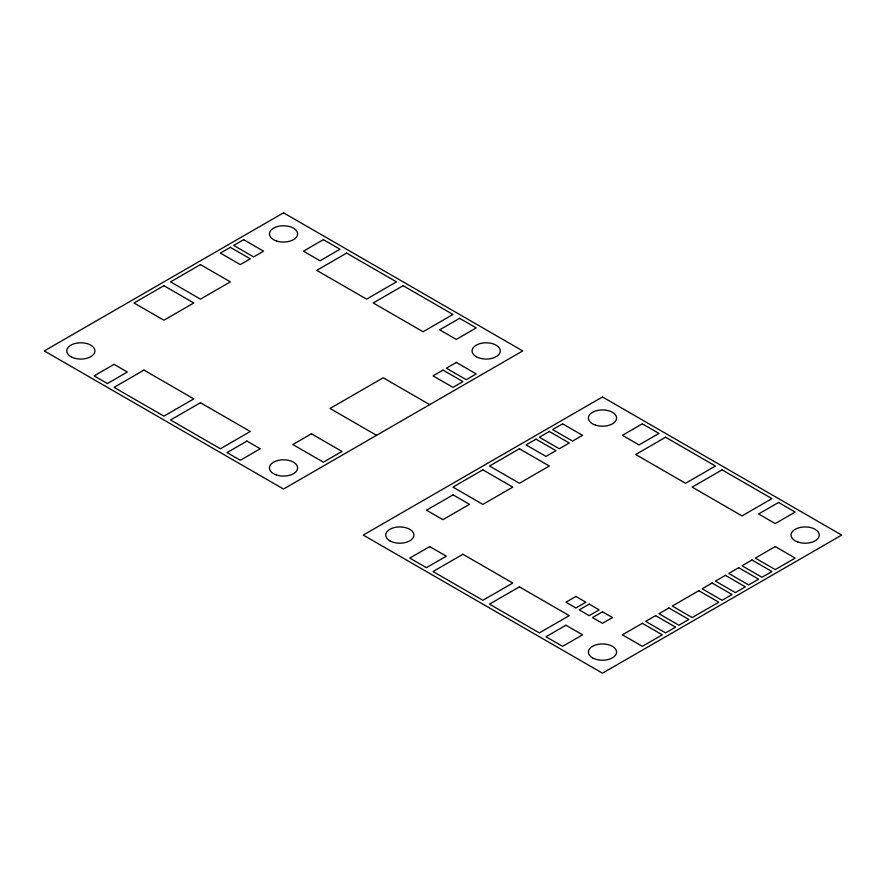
<?xml version="1.0" encoding="UTF-8"?>
<svg xmlns="http://www.w3.org/2000/svg" width="886" height="886" viewBox="0 0 886 886"><rect width="100%" height="100%" fill="white"/><g stroke="black" fill="none" stroke-linecap="round" stroke-linejoin="round"><path stroke-width="1.33" d="M429.71 404.636L383.195 377.779L330.035 408.468L376.55 435.325M283.52 212.817L44.3 350.922L283.52 489.039L522.74 350.922L283.52 212.817M163.91 285.702L134.007 302.968L163.91 320.234L193.812 302.968L163.91 285.702M200.457 264.604L170.555 281.87L200.457 299.136L230.36 281.87L200.457 264.604M230.36 247.338L220.392 253.097L240.327 264.604L250.295 258.845L230.36 247.338M243.65 239.663L233.682 245.422L253.617 256.929L263.585 251.181L243.65 239.663M323.39 239.663L303.455 251.181L320.067 260.772L340.002 249.254L323.39 239.663M114.072 364.356L94.137 375.863L107.427 383.538L127.362 372.02L114.072 364.356M143.975 370.104L114.072 387.37L163.91 416.143L193.812 398.877L143.975 370.104M346.647 253.097L316.745 270.363L366.582 299.136L396.485 281.87L346.647 253.097M200.457 402.72L170.555 419.986L220.392 448.759L250.295 431.493L200.457 402.72M403.13 285.702L373.227 302.968L423.065 331.741L452.967 314.475L403.13 285.702M246.972 441.084L227.037 452.591L240.327 460.266L260.262 448.759L246.972 441.084M459.612 318.318L439.677 329.825L456.29 339.416L476.225 327.909L459.612 318.318M311.429 433.797L292.823 444.539L323.39 462.182L341.996 451.439L311.429 433.797M443 370.104L433.032 375.863L452.967 387.37L462.935 381.611L443 370.104M456.29 362.429L446.322 368.188L466.257 379.695L476.225 373.947L456.29 362.429M602.48 396.961L363.26 535.078L602.48 673.183L841.7 535.078L602.48 396.961M482.87 469.857L452.967 487.123L482.87 504.389L512.772 487.123L482.87 469.857M519.418 448.759L489.515 466.014L519.418 483.28L549.32 466.014L519.418 448.759M536.03 439.168L526.062 444.916L545.997 456.423L555.965 450.675L536.03 439.168M549.32 431.493L539.352 437.241L559.287 448.759L569.255 443L549.32 431.493M562.61 423.818L552.642 429.577L572.577 441.084L582.545 435.325L562.61 423.818M453.056 494.842L426.476 510.192L442.911 519.672L469.491 504.333L453.056 494.842M429.71 546.584L409.775 558.091L426.387 567.682L446.322 556.175L429.71 546.584M642.35 423.818L622.415 435.325L639.027 444.916L658.962 433.409L642.35 423.818M462.935 554.259L433.032 571.525L482.87 600.298L512.772 583.032L462.935 554.259M665.607 437.241L635.705 454.507L685.542 483.28L715.445 466.014L665.607 437.241M519.418 586.864L489.515 604.13L539.352 632.903L569.255 615.637L519.418 586.864M722.09 469.857L692.188 487.123L742.025 515.896L771.927 498.63L722.09 469.857M575.9 596.455L565.933 602.214L575.9 607.962L585.867 602.214L575.9 596.455M589.19 604.13L579.222 609.889L589.19 615.637L599.157 609.889L589.19 604.13M565.933 625.228L545.997 636.746L562.61 646.337L582.545 634.819L565.933 625.228M778.572 502.462L758.637 513.98L775.25 523.571L795.185 512.053L778.572 502.462M602.48 611.805L592.512 617.564L602.48 623.312L612.447 617.564L602.48 611.805M642.35 623.312L622.415 634.819L642.35 646.337L662.285 634.819L642.35 623.312M655.64 615.637L645.673 621.396L665.607 632.903L675.575 627.155L655.64 615.637M668.93 607.962L658.962 613.721L678.897 625.228L688.865 619.48L668.93 607.962M698.832 590.707L672.252 606.046L692.188 617.564L718.767 602.214L698.832 590.707M712.122 583.032L702.155 588.78L722.09 600.298L732.058 594.539L712.122 583.032M725.412 575.357L715.445 581.116L735.38 592.623L745.347 586.864L725.412 575.357M738.702 567.682L728.735 573.441L748.67 584.948L758.637 579.189L738.702 567.682M751.992 560.007L742.025 565.766L761.96 577.273L771.927 571.525L751.992 560.007M775.25 546.584L755.315 558.091L775.25 569.598L795.185 558.091L775.25 546.584M276.476 240.959A14.098 8.14 0 0 0 297.618 233.915A14.098 8.14 0 0 0 276.476 226.86A14.098 8.14 0 0 0 276.476 240.959M276.476 474.985A14.098 8.14 0 0 0 297.618 467.941A14.098 8.14 0 0 0 276.476 460.886A14.098 8.14 0 0 0 276.476 474.985M595.436 425.114A14.098 8.14 0 0 0 616.578 418.059A14.098 8.14 0 0 0 595.436 411.015A14.098 8.14 0 0 0 595.436 425.114M476.225 356.681A14.098 8.14 0 0 0 499.804 353.027A14.098 8.14 0 0 0 482.549 343.059A14.098 8.14 0 0 0 476.225 356.681M70.88 356.681A14.098 8.14 0 0 0 94.459 353.027A14.098 8.14 0 0 0 77.204 343.059A14.098 8.14 0 0 0 70.88 356.681M389.84 540.825A14.098 8.14 0 0 0 413.419 537.182A14.098 8.14 0 0 0 396.164 527.214A14.098 8.14 0 0 0 389.84 540.825M798.109 542.121A14.098 8.14 0 0 0 819.251 535.078A14.098 8.14 0 0 0 798.109 528.023A14.098 8.14 0 0 0 798.109 542.121M592.512 657.844A14.098 8.14 0 0 0 616.091 654.189A14.098 8.14 0 0 0 598.836 644.222A14.098 8.14 0 0 0 592.512 657.844"/></g></svg>
